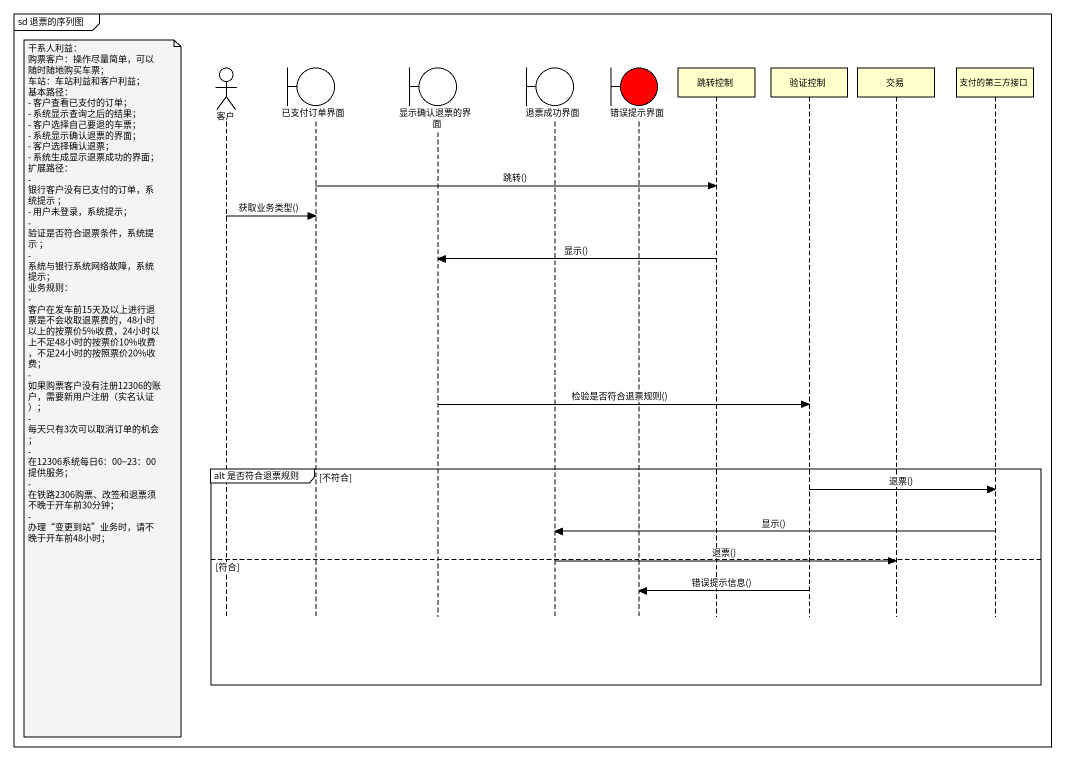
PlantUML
@startuml
mainframe sd 退票的序列图
hide footbox
actor 客户
boundary 已支付订单界面
boundary 显示确认退票的界面
boundary 退票成功界面
boundary 错误提示界面 #FF0000
participant 跳转控制
participant 验证控制
participant 交易
participant 支付的第三方接口

已支付订单界面 -> 跳转控制 : 跳转()
客户 -> 已支付订单界面 : 获取业务类型()
跳转控制 -> 显示确认退票的界面 : 显示()
note left of 客户
  干系人利益：
  购票客户：操作尽量简单，可以随时随地购买车票；
  车站：车站利益和客户利益；
  基本路径：
  - 客户查看已支付的订单；
  - 系统显示查询之后的结果；
  - 客户选择自己要退的车票；
  - 系统显示确认退票的界面；
  - 客户选择确认退票；
  - 系统生成显示退票成功的界面；
  扩展路径：
  - 银行客户没有已支付的订单，系统提示 ；
  - 用户未登录，系统提示；
  - 验证是否符合退票条件，系统提示 ；
  - 系统与银行系统网络故障，系统提示；
  业务规则：
  - 客户在发车前15天及以上进行退票是不会收取退票费的，48小时以上的按票价5%收费，24小时以上不足48小时的按票价10%收费，不足24小时的按照票价20%收费；
  - 如果购票客户没有注册12306的账户，需要新用户注册（实名认证）；
  - 每天只有3次可以取消订单的机会；
  - 在12306系统每日6：00~23：00提供服务；
  - 在铁路2306购票、改签和退票须不晚于开车前30分钟；
  - 办理“变更到站”业务时，请不晚于开车前48小时；
end note
显示确认退票的界面 -> 验证控制 : 检验是否符合退票规则()
group alt 是否符合退票规则 [不符合]
  验证控制 -> 支付的第三方接口 : 退票()
  支付的第三方接口 -> 退票成功界面 : 显示()
else 符合
  退票成功界面 -> 交易 : 退票()
  验证控制 -> 错误提示界面 : 错误提示信息()
end
@enduml
